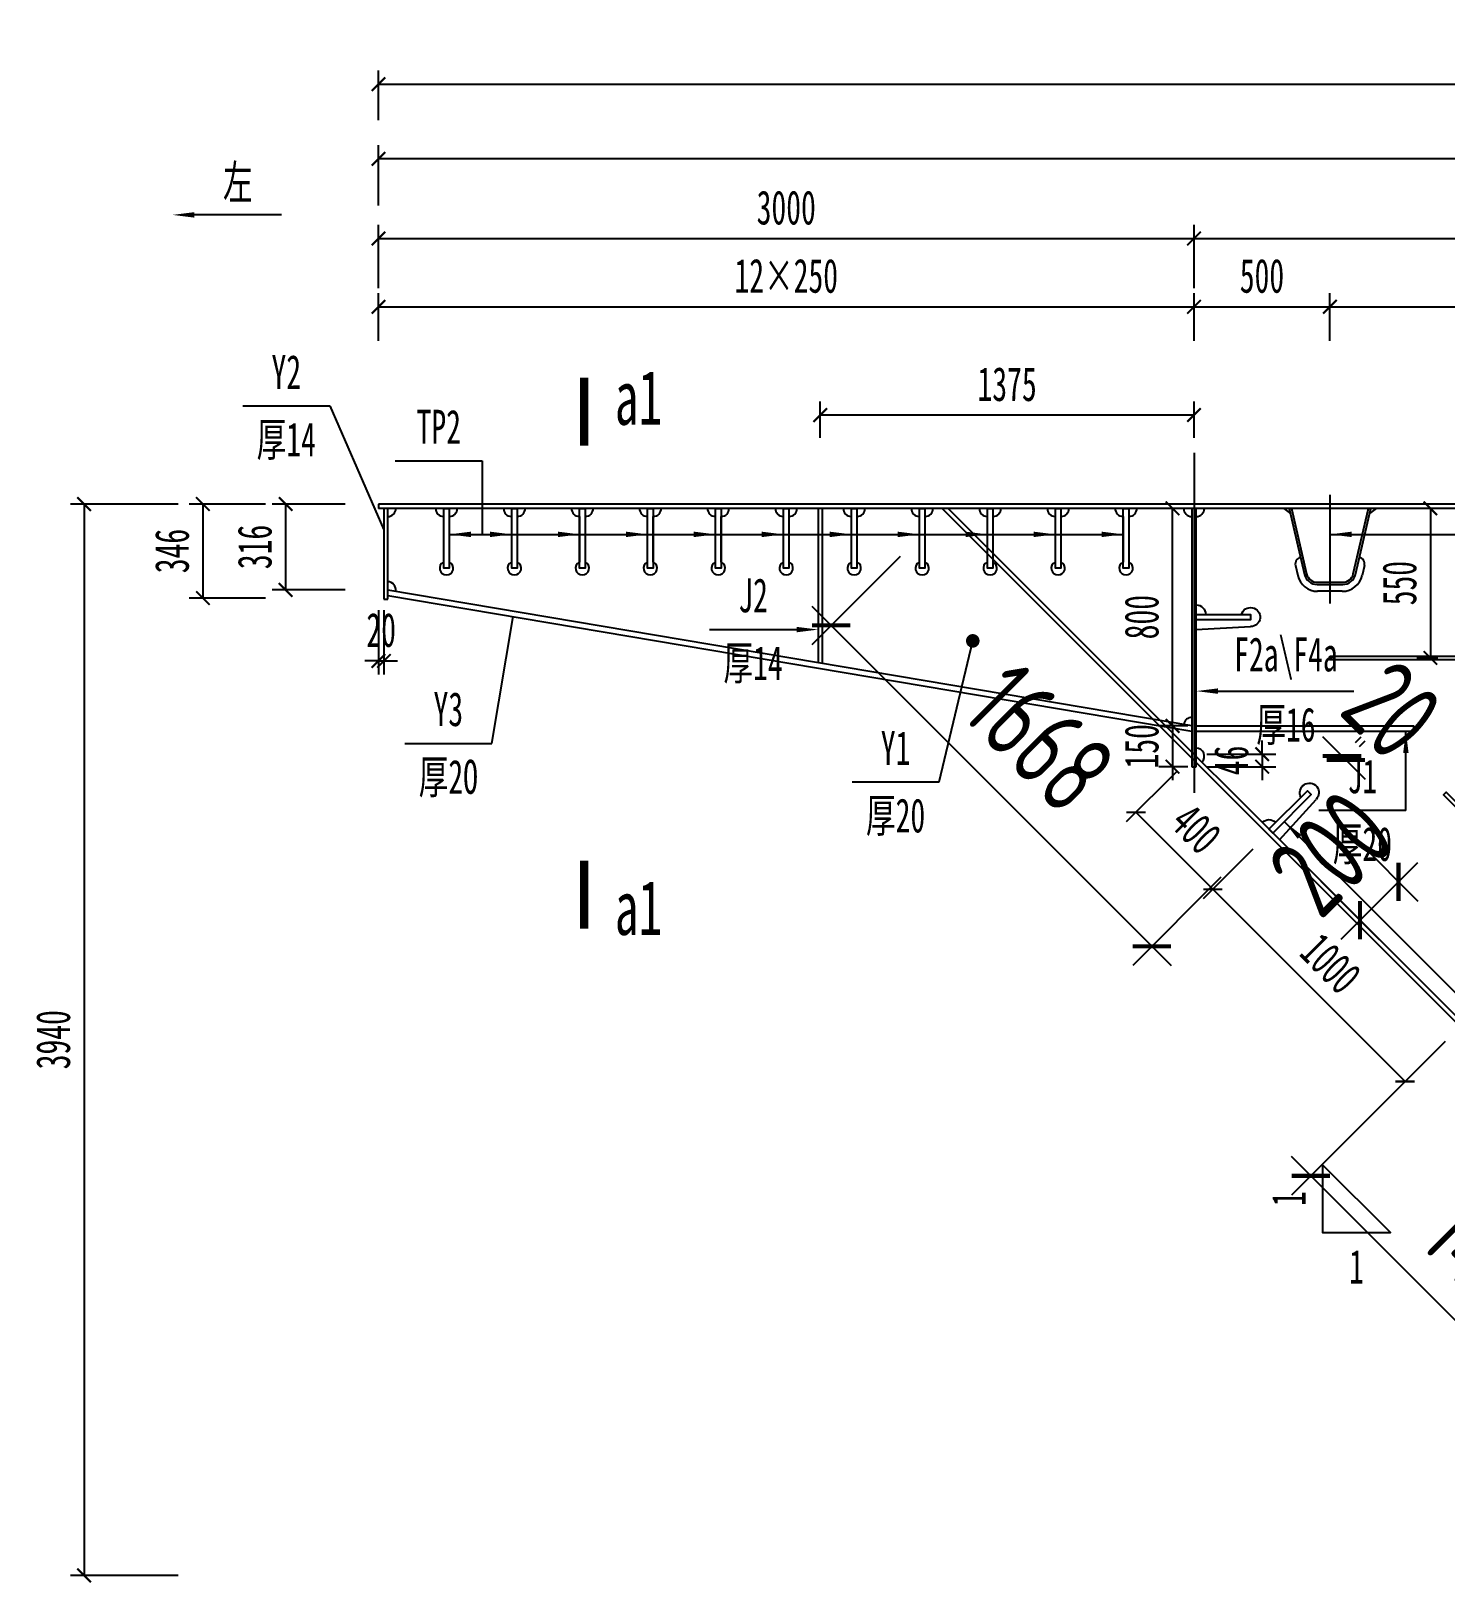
# Model space of a CAD drawing. Extents: x -149716 to 104715, y -26828 to 33500.
# Drawn here: x -141705 to -136500, y 2944 to 8651 of the extents above; entities that cross this region are included whole.
import ezdxf
from ezdxf.enums import TextEntityAlignment as Align

# ---------------------------------------------------------------- set-up
doc = ezdxf.new("R2010")
doc.units = 0
doc.header["$LTSCALE"] = 1000
doc.linetypes.add('CENTER', pattern=[50.8, 31.75, -6.35, 6.35, -6.35])
doc.layers.get('0').update_dxf_attribs({"linetype": 'CONTINUOUS'})
doc.layers.get('Defpoints').update_dxf_attribs({"color": 250, "linetype": 'CONTINUOUS'})
doc.layers.add('01', color=1, linetype='CONTINUOUS', lineweight=25)
doc.layers.add('DIM', color=3, linetype='CONTINUOUS', lineweight=0)
for name, color, linetype in [('02', 2, 'CONTINUOUS'), ('04', 4, 'CONTINUOUS'), ('06', 6, 'CENTER'), ('07', 7, 'CONTINUOUS')]:
    doc.layers.add(name, color=color, linetype=linetype)
doc.styles.add('TSSD_Dimension', font='tssdeng.shx', dxfattribs={"width": 0.7, "bigfont": 'hztxt.shx'})
doc.styles.add('仿宋', font='simfang.ttf', dxfattribs={"width": 0.64})
doc.dimstyles.new('1：50', dxfattribs={"dimscale": 50, "dimtxt": 2.5, "dimasz": 1, "dimexe": 1, "dimexo": 0, "dimgap": 1, "dimtad": 1, "dimdec": 1, "dimdsep": 46, "dimtxsty": '仿宋', "dimblk": 'ARCHTICK', "dimcen": 0, "dimclrd": 256, "dimclre": 256, "dimclrt": 256, "dimazin": 2, "dimtfac": 1, "dimtdec": 1, "dimtix": 1, "dimtmove": 2, "dimatfit": 3, "dimfxl": 1, "dimtvp": 0.8, "dimtolj": 1, "dimtzin": 0, "dimlwd": -1, "dimlwe": -1, "dimarcsym": 0})
doc.dimstyles.new('TSSD_100_100', dxfattribs={"dimtxt": 300, "dimasz": 100, "dimexe": 100, "dimexo": 250, "dimgap": 100, "dimtad": 1, "dimdec": 0, "dimzin": 0, "dimdsep": 46, "dimtxsty": 'TSSD_Dimension', "dimblk": 'ARCHTICK', "dimblk1": 'ARCHTICK', "dimblk2": 'ARCHTICK', "dimcen": 0, "dimdle": 100, "dimclrt": 7, "dimadec": 0, "dimazin": 0, "dimtfac": 1, "dimtdec": 0, "dimtix": 1, "dimtmove": 2, "dimatfit": 3, "dimfxl": 1, "dimtolj": 1, "dimtzin": 0, "dimarcsym": 0})

# ---------------------------------------------------------------- blocks, each defined once
blk = doc.blocks.new('_ArchTick')
at = {"color": 0, "linetype": 'ByBlock', "const_width": 0.15}
blk.add_lwpolyline([(-0.5, -0.5), (0.5, 0.5)], dxfattribs=at)
blk = doc.blocks.new('*D497')
at = {"layer": '04', "transparency": 16777216}
for p, q in [((-141163.5, 6912), (-141559.5, 6912)), ((-141509.5, 6912), (-141509.5, 2972)), ((-141163.5, 2972), (-141559.5, 2972))]:
    blk.add_line(p, q, dxfattribs=at)
at = {"layer": 'Defpoints', "color": 0, "transparency": 16777216}
for p in [(-141163.5, 6912), (-141509.5, 2972), (-141163.5, 2972)]:
    blk.add_point(p, dxfattribs=at)
at = {"layer": '04', "transparency": 16777216, "xscale": 50, "yscale": 50, "zscale": 50}
for p, rotation in [((-141509.5, 6912), 90), ((-141509.5, 2972), 270)]:
    blk.add_blockref('_ArchTick', p, dxfattribs=dict(at, rotation=rotation))
at = {"layer": '04', "transparency": 16777216, "insert": (-141622.7, 4942), "char_height": 125, "attachment_point": 5, "rotation": 90, "style": '仿宋'}
blk.add_mtext('\\A1;3940', dxfattribs=at)
blk = doc.blocks.new('*D498')
at = {"layer": '04', "transparency": 16777216}
for p, q in [((-140426.6, 7705.3), (-140426.6, 7938.2)), ((-137426.6, 7705.3), (-137426.6, 7938.2)), ((-140426.6, 7888.2), (-137426.6, 7888.2))]:
    blk.add_line(p, q, dxfattribs=at)
at = {"layer": 'Defpoints', "color": 0, "transparency": 16777216}
for p in [(-137426.6, 7888.2), (-140426.6, 7705.3), (-137426.6, 7705.3)]:
    blk.add_point(p, dxfattribs=at)
at = {"layer": '04', "transparency": 16777216, "xscale": 50, "yscale": 50, "zscale": 50, "rotation": 180}
blk.add_blockref('_ArchTick', (-140426.6, 7888.2), dxfattribs=at)
at = {"layer": '04', "transparency": 16777216, "xscale": 50, "yscale": 50, "zscale": 50}
blk.add_blockref('_ArchTick', (-137426.6, 7888.2), dxfattribs=at)
at = {"layer": '04', "transparency": 16777216, "insert": (-138926.6, 8001.4), "char_height": 125, "attachment_point": 5, "style": '仿宋'}
blk.add_mtext('\\A1;3000', dxfattribs=at)
blk = doc.blocks.new('*D499')
at = {"layer": '04', "transparency": 16777216}
for p, q in [((-140842.6, 6912), (-141122.5, 6912)), ((-141072.5, 6912), (-141072.5, 6566)), ((-140842.6, 6566), (-141122.5, 6566))]:
    blk.add_line(p, q, dxfattribs=at)
at = {"layer": 'Defpoints', "color": 0, "transparency": 16777216}
for p in [(-140842.6, 6912), (-141072.5, 6566), (-140842.6, 6566)]:
    blk.add_point(p, dxfattribs=at)
at = {"layer": '04', "transparency": 16777216, "xscale": 50, "yscale": 50, "zscale": 50}
for p, rotation in [((-141072.5, 6912), 90), ((-141072.5, 6566), 270)]:
    blk.add_blockref('_ArchTick', p, dxfattribs=dict(at, rotation=rotation))
at = {"layer": '04', "transparency": 16777216, "insert": (-141185.7, 6739), "char_height": 125, "attachment_point": 5, "rotation": 90, "style": '仿宋'}
blk.add_mtext('\\A1;346', dxfattribs=at)
blk = doc.blocks.new('*D500')
at = {"layer": '04', "transparency": 16777216}
for p, q in [((-140549.6, 6912), (-140818.1, 6912)), ((-140768.1, 6912), (-140768.1, 6596)), ((-140549.6, 6596), (-140818.1, 6596))]:
    blk.add_line(p, q, dxfattribs=at)
at = {"layer": 'Defpoints', "color": 0, "transparency": 16777216}
for p in [(-140549.6, 6912), (-140768.1, 6596), (-140549.6, 6596)]:
    blk.add_point(p, dxfattribs=at)
at = {"layer": '04', "transparency": 16777216, "xscale": 50, "yscale": 50, "zscale": 50}
for p, rotation in [((-140768.1, 6912), 90), ((-140768.1, 6596), 270)]:
    blk.add_blockref('_ArchTick', p, dxfattribs=dict(at, rotation=rotation))
at = {"layer": '04', "transparency": 16777216, "insert": (-140881.4, 6754), "char_height": 125, "attachment_point": 5, "rotation": 90, "style": '仿宋'}
blk.add_mtext('\\A1;316', dxfattribs=at)
blk = doc.blocks.new('*D501')
at = {"layer": '04', "transparency": 16777216}
for p, q in [((-137426.6, 7705.3), (-137426.6, 7938.2)), ((-134026.6, 7705.3), (-134026.6, 7938.2)), ((-137426.6, 7888.2), (-134026.6, 7888.2))]:
    blk.add_line(p, q, dxfattribs=at)
at = {"layer": 'Defpoints', "color": 0, "transparency": 16777216}
for p in [(-134026.6, 7888.2), (-137426.6, 7705.3), (-134026.6, 7705.3)]:
    blk.add_point(p, dxfattribs=at)
at = {"layer": '04', "transparency": 16777216, "xscale": 50, "yscale": 50, "zscale": 50, "rotation": 180}
blk.add_blockref('_ArchTick', (-137426.6, 7888.2), dxfattribs=at)
at = {"layer": '04', "transparency": 16777216, "xscale": 50, "yscale": 50, "zscale": 50}
blk.add_blockref('_ArchTick', (-134026.6, 7888.2), dxfattribs=at)
at = {"layer": '04', "transparency": 16777216, "insert": (-135726.6, 8001.4), "char_height": 125, "attachment_point": 5, "style": '仿宋'}
blk.add_mtext('\\A1;3400', dxfattribs=at)
blk = doc.blocks.new('*D502')
at = {"layer": '04', "transparency": 16777216}
for p, q in [((-137426.6, 7512.3), (-137426.6, 7687.2)), ((-136926.6, 7512.3), (-136926.6, 7687.2)), ((-137426.6, 7637.2), (-136926.6, 7637.2))]:
    blk.add_line(p, q, dxfattribs=at)
at = {"layer": 'Defpoints', "color": 0, "transparency": 16777216}
for p in [(-136926.6, 7637.2), (-137426.6, 7512.3), (-136926.6, 7512.3)]:
    blk.add_point(p, dxfattribs=at)
at = {"layer": '04', "transparency": 16777216, "xscale": 50, "yscale": 50, "zscale": 50, "rotation": 180}
blk.add_blockref('_ArchTick', (-137426.6, 7637.2), dxfattribs=at)
at = {"layer": '04', "transparency": 16777216, "xscale": 50, "yscale": 50, "zscale": 50}
blk.add_blockref('_ArchTick', (-136926.6, 7637.2), dxfattribs=at)
at = {"layer": '04', "transparency": 16777216, "insert": (-137176.6, 7750.4), "char_height": 125, "attachment_point": 5, "style": '仿宋'}
blk.add_mtext('\\A1;500', dxfattribs=at)
blk = doc.blocks.new('*D503')
at = {"layer": '04', "transparency": 16777216}
for p, q in [((-136926.6, 7512.3), (-136926.6, 7687.2)), ((-134526.6, 7512.3), (-134526.6, 7687.2)), ((-136926.6, 7637.2), (-134526.6, 7637.2))]:
    blk.add_line(p, q, dxfattribs=at)
at = {"layer": 'Defpoints', "color": 0, "transparency": 16777216}
for p in [(-134526.6, 7637.2), (-136926.6, 7512.3), (-134526.6, 7512.3)]:
    blk.add_point(p, dxfattribs=at)
at = {"layer": '04', "transparency": 16777216, "xscale": 50, "yscale": 50, "zscale": 50, "rotation": 180}
blk.add_blockref('_ArchTick', (-136926.6, 7637.2), dxfattribs=at)
at = {"layer": '04', "transparency": 16777216, "xscale": 50, "yscale": 50, "zscale": 50}
blk.add_blockref('_ArchTick', (-134526.6, 7637.2), dxfattribs=at)
at = {"layer": '04', "transparency": 16777216, "insert": (-135726.6, 7750.4), "char_height": 125, "attachment_point": 5, "style": '仿宋'}
blk.add_mtext('\\A1;4×600', dxfattribs=at)
blk = doc.blocks.new('*D517')
at = {"layer": '04', "transparency": 16777216}
for p, q in [((-137448.7, 6896), (-137555.5, 6896)), ((-137505.5, 6096), (-137505.5, 6896)), ((-137448.7, 6096), (-137555.5, 6096))]:
    blk.add_line(p, q, dxfattribs=at)
at = {"layer": 'Defpoints', "color": 0, "transparency": 16777216}
for p in [(-137505.5, 6896), (-137448.7, 6896), (-137448.7, 6096)]:
    blk.add_point(p, dxfattribs=at)
at = {"layer": '04', "transparency": 16777216, "xscale": 50, "yscale": 50, "zscale": 50}
for p, rotation in [((-137505.5, 6896), 90), ((-137505.5, 6096), 270)]:
    blk.add_blockref('_ArchTick', p, dxfattribs=dict(at, rotation=rotation))
at = {"layer": '04', "transparency": 16777216, "insert": (-137618.7, 6496), "char_height": 125, "attachment_point": 5, "rotation": 90, "style": '仿宋'}
blk.add_mtext('\\A1;800', dxfattribs=at)
blk = doc.blocks.new('*D526')
at = {"layer": '04', "transparency": 16777216}
for p, q in [((-140426.6, 8323.1), (-140426.6, 8506)), ((-114626.6, 8323.1), (-114626.6, 8506)), ((-140426.6, 8456), (-114626.6, 8456))]:
    blk.add_line(p, q, dxfattribs=at)
at = {"layer": 'Defpoints', "color": 0, "transparency": 16777216}
for p in [(-114626.6, 8456), (-140426.6, 8323.1), (-114626.6, 8323.1)]:
    blk.add_point(p, dxfattribs=at)
at = {"layer": '04', "transparency": 16777216, "xscale": 50, "yscale": 50, "zscale": 50, "rotation": 180}
blk.add_blockref('_ArchTick', (-140426.6, 8456), dxfattribs=at)
at = {"layer": '04', "transparency": 16777216, "xscale": 50, "yscale": 50, "zscale": 50}
blk.add_blockref('_ArchTick', (-114626.6, 8456), dxfattribs=at)
at = {"layer": '04', "transparency": 16777216, "insert": (-127526.6, 8569.2), "char_height": 125, "attachment_point": 5, "style": '仿宋'}
blk.add_mtext('\\A1;25800', dxfattribs=at)
blk = doc.blocks.new('*D528')
at = {"layer": '04', "transparency": 16777216}
for p, q in [((-140426.6, 8009.8), (-140426.6, 8231.5)), ((-127526.6, 8009.8), (-127526.6, 8231.5)), ((-127526.6, 8181.5), (-140426.6, 8181.5))]:
    blk.add_line(p, q, dxfattribs=at)
at = {"layer": 'Defpoints', "color": 0, "transparency": 16777216}
for p in [(-140426.6, 8181.5), (-140426.6, 8009.8), (-127526.6, 8009.8)]:
    blk.add_point(p, dxfattribs=at)
at = {"layer": '04', "transparency": 16777216, "xscale": 50, "yscale": 50, "zscale": 50, "rotation": 180}
blk.add_blockref('_ArchTick', (-140426.6, 8181.5), dxfattribs=at)
at = {"layer": '04', "transparency": 16777216, "xscale": 50, "yscale": 50, "zscale": 50}
blk.add_blockref('_ArchTick', (-127526.6, 8181.5), dxfattribs=at)
at = {"layer": '04', "transparency": 16777216, "insert": (-133976.6, 8294.8), "char_height": 125, "attachment_point": 5, "style": '仿宋'}
blk.add_mtext('\\A1;12900', dxfattribs=at)
blk = doc.blocks.new('*D532')
at = {"layer": '04', "transparency": 16777216}
for p, q in [((-136529.6, 6896), (-136607.1, 6896)), ((-136557.1, 6896), (-136557.1, 6346)), ((-136529.6, 6346), (-136607.1, 6346))]:
    blk.add_line(p, q, dxfattribs=at)
at = {"layer": 'Defpoints', "color": 0, "transparency": 16777216}
for p in [(-136529.6, 6896), (-136557.1, 6346), (-136529.6, 6346)]:
    blk.add_point(p, dxfattribs=at)
at = {"layer": '04', "transparency": 16777216, "xscale": 50, "yscale": 50, "zscale": 50}
for p, rotation in [((-136557.1, 6896), 90), ((-136557.1, 6346), 270)]:
    blk.add_blockref('_ArchTick', p, dxfattribs=dict(at, rotation=rotation))
at = {"layer": '04', "transparency": 16777216, "insert": (-136670.3, 6621), "char_height": 125, "attachment_point": 5, "rotation": 90, "style": '仿宋'}
blk.add_mtext('\\A1;550', dxfattribs=at)
blk = doc.blocks.new('U2加劲肋带过焊孔')
at = {"layer": '01'}
for p, q in [((48376, 137282.9), (48036, 137282.9)), ((48036, 137282.9), (48060.5, 137263.4)), ((48376, 137282.9), (48351.4, 137263.4)), ((48079.1, 137072.9), (48087.6, 137035.9)), ((48332.9, 137072.9), (48324.3, 137035.9)), ((48251.2, 136977.9), (48160.7, 136977.9))]:
    blk.add_line(p, q, dxfattribs=at)
for centre, radius, start, end in [((48103.4, 137078.6), 25, 103.0693, 193.0693), ((48308.5, 137078.6), 25, 346.9307, 76.9307), ((48160.7, 137052.9), 75, 193.0693, 270), ((48251.2, 137052.9), 75, 270, 346.9307)]:
    blk.add_arc(centre, radius, start, end, dxfattribs=at)
at = {"layer": '02'}
for points in [[(48056, 137282.9), (48112.3, 137040.1, 0.348876), (48159.1, 137002.9), (48252.8, 137002.9, 0.348876), (48299.6, 137040.1), (48356, 137282.9)], [(48064.2, 137282.9), (48120.1, 137041.9, 0.348876), (48159.1, 137010.9), (48252.8, 137010.9, 0.348876), (48291.8, 137041.9), (48347.8, 137282.9)]]:
    blk.add_lwpolyline(points, format="xyb", dxfattribs=at)
at = {"layer": '06', "ltscale": 0.1}
blk.add_line((48206, 137332.9), (48206, 136932.9), dxfattribs=at)
blk = doc.blocks.new('*D560')
at = {"layer": '04', "transparency": 16777216}
for p, q in [((-140426.6, 7512.3), (-140426.6, 7687.2)), ((-137426.6, 7512.3), (-137426.6, 7687.2)), ((-140426.6, 7637.2), (-137426.6, 7637.2))]:
    blk.add_line(p, q, dxfattribs=at)
at = {"layer": 'Defpoints', "color": 0, "transparency": 16777216}
for p in [(-137426.6, 7637.2), (-140426.6, 7512.3), (-137426.6, 7512.3)]:
    blk.add_point(p, dxfattribs=at)
at = {"layer": '04', "transparency": 16777216, "xscale": 50, "yscale": 50, "zscale": 50, "rotation": 180}
blk.add_blockref('_ArchTick', (-140426.6, 7637.2), dxfattribs=at)
at = {"layer": '04', "transparency": 16777216, "xscale": 50, "yscale": 50, "zscale": 50}
blk.add_blockref('_ArchTick', (-137426.6, 7637.2), dxfattribs=at)
at = {"layer": '04', "transparency": 16777216, "insert": (-138926.6, 7750.4), "char_height": 125, "attachment_point": 5, "style": '仿宋'}
blk.add_mtext('\\A1;12×250', dxfattribs=at)
blk = doc.blocks.new('顶底板板肋带过焊孔')
at = {"layer": '01'}
blk.add_lwpolyline([(50530.3, 112160.4, 0.404482), (50559.3, 112130.4), (50559.3, 111962.8, 4.313631), (50581.3, 111962.8), (50581.3, 112130.4, 0.404482), (50610.3, 112160.4)], format="xyb", dxfattribs=at)
at = {"layer": '02'}
blk.add_lwpolyline([(50560.3, 112160.4), (50580.3, 112160.4), (50580.3, 111940.4), (50560.3, 111940.4)], close=True, dxfattribs=at)
blk = doc.blocks.new('*D574')
at = {"layer": '04', "transparency": 16777216}
for p, q in [((-140426.6, 6521.9), (-140426.6, 6284.9)), ((-140406.6, 6521.9), (-140406.6, 6284.9)), ((-140426.6, 6334.9), (-140476.6, 6334.9)), ((-140426.6, 6334.9), (-140406.6, 6334.9)), ((-140406.6, 6334.9), (-140356.6, 6334.9))]:
    blk.add_line(p, q, dxfattribs=at)
at = {"layer": 'Defpoints', "color": 0, "transparency": 16777216}
for p in [(-140426.6, 6521.9), (-140406.6, 6521.9), (-140406.6, 6334.9)]:
    blk.add_point(p, dxfattribs=at)
at = {"layer": '04', "transparency": 16777216, "xscale": 50, "yscale": 50, "zscale": 50}
blk.add_blockref('_ArchTick', (-140426.6, 6334.9), dxfattribs=at)
at = {"layer": '04', "transparency": 16777216, "xscale": 50, "yscale": 50, "zscale": 50, "rotation": 180}
blk.add_blockref('_ArchTick', (-140406.6, 6334.9), dxfattribs=at)
at = {"layer": '04', "transparency": 16777216, "insert": (-140416.6, 6448.1), "char_height": 125, "attachment_point": 5, "style": '仿宋'}
blk.add_mtext('\\A1;20', dxfattribs=at)
blk = doc.blocks.new('*D575')
at = {"layer": '04', "transparency": 16777216}
for p, q in [((-137505.5, 6096), (-137505.5, 6146)), ((-137448.7, 6096), (-137555.5, 6096)), ((-137505.5, 6096), (-137505.5, 5946)), ((-137448.7, 5946), (-137555.5, 5946)), ((-137505.5, 5946), (-137505.5, 5896))]:
    blk.add_line(p, q, dxfattribs=at)
at = {"layer": 'Defpoints', "color": 0, "transparency": 16777216}
for p in [(-137448.7, 6096), (-137505.5, 5946), (-137448.7, 5946)]:
    blk.add_point(p, dxfattribs=at)
at = {"layer": '04', "transparency": 16777216, "xscale": 50, "yscale": 50, "zscale": 50}
for p, rotation in [((-137505.5, 6096), 270), ((-137505.5, 5946), 90)]:
    blk.add_blockref('_ArchTick', p, dxfattribs=dict(at, rotation=rotation))
at = {"layer": '04', "transparency": 16777216, "insert": (-137618.7, 6021), "char_height": 125, "attachment_point": 5, "rotation": 90, "style": '仿宋'}
blk.add_mtext('\\A1;150', dxfattribs=at)
blk = doc.blocks.new('板肋带过焊孔')
at = {"layer": '01'}
blk.add_line((50817.6, 161172.4), (50617.6, 161182.4), dxfattribs=at)
for centre, start, end in [((50617.6, 161217.4), 16.6015, 270), ((50817.6, 161227.4), 90, 180)]:
    blk.add_arc(centre, 35, start, end, dxfattribs=at)
at = {"layer": '02'}
blk.add_lwpolyline([(50817.6, 161227.4), (50617.6, 161227.4), (50617.6, 161207.4), (50817.6, 161207.4)], close=True, dxfattribs=at)
blk = doc.blocks.new('*D587')
at = {"layer": '04', "transparency": 16777216}
for p, q in [((-138801.6, 7154.9), (-138801.6, 7289.1)), ((-137426.6, 7154.9), (-137426.6, 7289.1)), ((-137426.6, 7239.1), (-138801.6, 7239.1))]:
    blk.add_line(p, q, dxfattribs=at)
at = {"layer": 'Defpoints', "color": 0, "transparency": 16777216}
for p in [(-138801.6, 7239.1), (-138801.6, 7154.9), (-137426.6, 7154.9)]:
    blk.add_point(p, dxfattribs=at)
at = {"layer": '04', "transparency": 16777216, "xscale": 50, "yscale": 50, "zscale": 50, "rotation": 180}
blk.add_blockref('_ArchTick', (-138801.6, 7239.1), dxfattribs=at)
at = {"layer": '04', "transparency": 16777216, "xscale": 50, "yscale": 50, "zscale": 50}
blk.add_blockref('_ArchTick', (-137426.6, 7239.1), dxfattribs=at)
at = {"layer": '04', "transparency": 16777216, "insert": (-138114.1, 7352.3), "char_height": 125, "attachment_point": 5, "style": '仿宋'}
blk.add_mtext('\\A1;1375', dxfattribs=at)
blk = doc.blocks.new('*D598')
at = {"layer": '04', "transparency": 16777216}
for p, q in [((-137175.8, 5992), (-137175.8, 6042)), ((-137379.8, 5992), (-137125.8, 5992)), ((-137379.8, 5946), (-137125.8, 5946)), ((-137175.8, 5992), (-137175.8, 5946)), ((-137175.8, 5946), (-137175.8, 5896))]:
    blk.add_line(p, q, dxfattribs=at)
at = {"layer": 'Defpoints', "color": 0, "transparency": 16777216}
for p in [(-137379.8, 5992), (-137379.8, 5946), (-137175.8, 5946)]:
    blk.add_point(p, dxfattribs=at)
at = {"layer": '04', "transparency": 16777216, "xscale": 50, "yscale": 50, "zscale": 50}
for p, rotation in [((-137175.8, 5992), 270), ((-137175.8, 5946), 90)]:
    blk.add_blockref('_ArchTick', p, dxfattribs=dict(at, rotation=rotation))
at = {"layer": '04', "transparency": 16777216, "insert": (-137289, 5969), "char_height": 125, "attachment_point": 5, "rotation": 90, "style": '仿宋'}
blk.add_mtext('\\A1;46', dxfattribs=at)
blk = doc.blocks.new('*D599')
at = {"layer": '04', "transparency": 16777216}
for p, q in [((-137492.8, 5925.8), (-137675.6, 5743)), ((-137640.2, 5778.3), (-137357.4, 5495.5)), ((-137210, 5642.9), (-137392.7, 5460.1))]:
    blk.add_line(p, q, dxfattribs=at)
at = {"layer": 'Defpoints', "color": 0, "transparency": 16777216}
for p in [(-137492.8, 5925.8), (-137210, 5642.9), (-137357.4, 5495.5)]:
    blk.add_point(p, dxfattribs=at)
at = {"layer": '04', "transparency": 16777216, "xscale": 50, "yscale": 50, "zscale": 50}
for p, rotation in [((-137640.2, 5778.3), 135.000000000028), ((-137357.4, 5495.5), 315.000000000028)]:
    blk.add_blockref('_ArchTick', p, dxfattribs=dict(at, rotation=rotation))
at = {"layer": '04', "transparency": 16777216, "insert": (-137418.8, 5717), "char_height": 125, "attachment_point": 5, "rotation": 315, "style": '仿宋'}
blk.add_mtext('\\A1;400', dxfattribs=at)
blk = doc.blocks.new('*D600')
at = {"layer": '04', "transparency": 16777216}
for p, q in [((-137210, 5642.9), (-137392.7, 5460.1)), ((-137357.4, 5495.5), (-136650.3, 4788.4)), ((-136502.9, 4935.8), (-136685.6, 4753))]:
    blk.add_line(p, q, dxfattribs=at)
at = {"layer": 'Defpoints', "color": 0, "transparency": 16777216}
for p in [(-137210, 5642.9), (-136502.9, 4935.8), (-136650.3, 4788.4)]:
    blk.add_point(p, dxfattribs=at)
at = {"layer": '04', "transparency": 16777216, "xscale": 50, "yscale": 50, "zscale": 50}
for p, rotation in [((-137357.4, 5495.5), 134.9999999999776), ((-136650.3, 4788.4), 314.9999999999776)]:
    blk.add_blockref('_ArchTick', p, dxfattribs=dict(at, rotation=rotation))
at = {"layer": '04', "transparency": 16777216, "insert": (-136923.8, 5222), "char_height": 125, "attachment_point": 5, "rotation": 315, "style": '仿宋'}
blk.add_mtext('\\A1;1000', dxfattribs=at)
blk = doc.blocks.new('*D604')
at = {"layer": 'Defpoints', "color": 0, "transparency": 16777216}
for p in [(-136995.2, 5843.5), (-137136.6, 5702.1), (-136674.4, 5522.7)]:
    blk.add_point(p, dxfattribs=at)
at = {"layer": 'DIM', "color": 0, "lineweight": -2, "transparency": 16777216}
for p, q in [((-136818.4, 5666.7), (-136603.7, 5452)), ((-136674.4, 5522.7), (-136603.7, 5593.4)), ((-136959.9, 5525.3), (-136745.1, 5310.6)), ((-136815.8, 5381.3), (-136674.4, 5522.7)), ((-136815.8, 5381.3), (-136886.5, 5310.6))]:
    blk.add_line(p, q, dxfattribs=at)
at = {"layer": 'DIM', "color": 0, "lineweight": -2, "transparency": 16777216, "xscale": 100, "yscale": 100, "zscale": 100}
for p, rotation in [((-136674.4, 5522.7), 224.9999999999974), ((-136815.8, 5381.3), 44.99999999999744)]:
    blk.add_blockref('_ArchTick', p, dxfattribs=dict(at, rotation=rotation))
at = {"layer": 'DIM', "color": 7, "transparency": 16777216, "insert": (-136921.9, 5628.8), "char_height": 300, "attachment_point": 5, "rotation": 45, "style": 'TSSD_Dimension'}
blk.add_mtext('\\A1;200', dxfattribs=at)
blk = doc.blocks.new('*D605')
at = {"layer": 'Defpoints', "color": 0, "transparency": 16777216}
for p in [(-136867.9, 5970.8), (-137009.4, 5857.6), (-136995.2, 5843.5)]:
    blk.add_point(p, dxfattribs=at)
at = {"layer": 'DIM', "color": 0, "lineweight": -2, "transparency": 16777216}
for p, q in [((-136882.1, 5984.9), (-136952.8, 6055.6)), ((-136832.6, 6034.4), (-136811.4, 6055.6)), ((-136818.4, 6020.3), (-136797.2, 6041.5)), ((-136882.1, 5984.9), (-136867.9, 5970.8)), ((-136867.9, 5970.8), (-136797.2, 5900.1))]:
    blk.add_line(p, q, dxfattribs=at)
at = {"layer": 'DIM', "color": 0, "lineweight": -2, "transparency": 16777216, "xscale": 100, "yscale": 100, "zscale": 100}
for p, rotation in [((-136882.1, 5984.9), 315), ((-136867.9, 5970.8), 135)]:
    blk.add_blockref('_ArchTick', p, dxfattribs=dict(at, rotation=rotation))
at = {"layer": 'DIM', "color": 7, "transparency": 16777216, "insert": (-136698.2, 6154.6), "char_height": 300, "attachment_point": 5, "rotation": 315, "style": 'TSSD_Dimension'}
blk.add_mtext('\\A1;20', dxfattribs=at)
blk = doc.blocks.new('*D608')
at = {"layer": 'Defpoints', "color": 0, "transparency": 16777216}
for p in [(-138330.6, 6896), (-137150.8, 5716.2), (-137581.4, 5285.6)]:
    blk.add_point(p, dxfattribs=at)
at = {"layer": 'DIM', "color": 0, "lineweight": -2, "transparency": 16777216}
for p, q in [((-138507.3, 6719.2), (-138831.9, 6394.7)), ((-138831.9, 6536.1), (-137510.7, 5214.9)), ((-137327.6, 5539.4), (-137652.1, 5214.9))]:
    blk.add_line(p, q, dxfattribs=at)
at = {"layer": 'DIM', "color": 0, "lineweight": -2, "transparency": 16777216, "xscale": 100, "yscale": 100, "zscale": 100}
for p, rotation in [((-138761.2, 6465.4), 134.9999999999989), ((-137581.4, 5285.6), 314.9999999999989)]:
    blk.add_blockref('_ArchTick', p, dxfattribs=dict(at, rotation=rotation))
at = {"layer": 'DIM', "color": 7, "transparency": 16777216, "insert": (-137994.5, 6052.3), "char_height": 300, "attachment_point": 5, "rotation": 315, "style": 'TSSD_Dimension'}
blk.add_mtext('\\A1;1668', dxfattribs=at)
blk = doc.blocks.new('*D609')
at = {"layer": 'Defpoints', "color": 0, "transparency": 16777216}
for p in [(-136502.9, 4935.8), (-136997, 4441.6), (-135482.8, 3915.7)]:
    blk.add_point(p, dxfattribs=at)
at = {"layer": 'DIM', "color": 0, "lineweight": -2, "transparency": 16777216}
for p, q in [((-136679.6, 4759), (-137067.7, 4370.9)), ((-135906.2, 3350.8), (-137067.7, 4512.3)), ((-135659.5, 3738.9), (-136047.6, 3350.8))]:
    blk.add_line(p, q, dxfattribs=at)
at = {"layer": 'DIM', "color": 0, "lineweight": -2, "transparency": 16777216, "xscale": 100, "yscale": 100, "zscale": 100}
for p, rotation in [((-136997, 4441.6), 134.9999999999967), ((-135976.9, 3421.5), 314.9999999999968)]:
    blk.add_blockref('_ArchTick', p, dxfattribs=dict(at, rotation=rotation))
at = {"layer": 'DIM', "color": 7, "transparency": 16777216, "insert": (-136310.2, 4108.3), "char_height": 300, "attachment_point": 5, "rotation": 315, "style": 'TSSD_Dimension'}
blk.add_mtext('\\A1;1443', dxfattribs=at)

msp = doc.modelspace()

# ---------------------------------------------------------------- linework, layer by layer
at = {"layer": '02'}
for p, q in [((-127526.55833, 6911.99662), (-140426.55833, 6911.99662)), ((-140426.55833, 6911.99662), (-140426.55833, 6895.99662)), ((-127526.55833, 6895.99662), (-140426.55833, 6895.99662)), ((-140406.55833, 6895.99662), (-140406.55833, 6561.99662)), ((-140392.55833, 6561.99662), (-140392.55833, 6895.99662)), ((-138808.55833, 6895.99662), (-138808.55833, 6328.97033)), ((-138794.55833, 6895.99662), (-138794.55833, 6326.61025)), ((-138353.18575, 6895.99662), (-134449.18575, 2991.99662)), ((-138330.55833, 6895.99662), (-134426.55833, 2991.99662)), ((-137434.55833, 6895.99662), (-137434.55833, 5945.99662)), ((-137418.55833, 5945.99662), (-137418.55833, 6895.99662)), ((-140392.55833, 6595.99662), (-137434.55833, 6097.34524)), ((-140392.55833, 6575.71443), (-137434.55833, 6077.06305)), ((-140406.55833, 6561.99662), (-140392.55833, 6561.99662)), ((-137434.55833, 5945.99662), (-137418.55833, 5945.99662))]:
    msp.add_line(p, q, dxfattribs=at)
for points in [[(-136926.55833, 6352.99662), (-134526.55833, 6352.99662), (-134526.55833, 6338.99662), (-136926.55833, 6338.99662)], [(-137418.55833, 6095.99662), (-136618.55833, 6095.99662), (-136618.55833, 6075.99662), (-137418.55833, 6075.99662)], [(-135438.76587, 4791.92112), (-136499.42604, 5852.58129), (-136509.32554, 5842.6818), (-135448.66536, 4782.02162)]]:
    msp.add_lwpolyline(points, close=True, dxfattribs=at)
for centre, start, end in [((-140392.55833, 6895.99662), 270, 0), ((-137434.55833, 6895.99662), 180, 270), ((-137418.55833, 6895.99662), 270, 0), ((-140392.55833, 6595.99662), 350.43120347, 90), ((-137434.55833, 6097.34524), 90, 170.43120347), ((-137418.55833, 5983.99662), 315, 90)]:
    msp.add_arc(centre, 30, start, end, dxfattribs=at)
at = {"layer": '06', "ltscale": 0.1}
msp.add_line((-137426.55833, 7100.37585), (-137426.55833, 5850.37585), dxfattribs=at)
at = {"layer": '07'}
for p, q in [((-140783.94068, 7975.12036), (-141103.94068, 7975.12036)), ((-140925.74223, 7272.43408), (-140605.74223, 7272.43408)), ((-140605.74223, 7272.43408), (-140406.55833, 6817.22572)), ((-140364.79284, 7071.0374), (-140044.79284, 7071.0374)), ((-140044.79284, 7071.0374), (-140044.79284, 6800.30533)), ((-140166.55833, 6800.30533), (-137686.55833, 6800.30533)), ((-136926.55833, 6800.30533), (-127951.55833, 6800.30533)), ((-140009.6284, 6031.79721), (-139931.05157, 6497.91491)), ((-139208.55833, 6450.28421), (-138888.55833, 6450.28421)), ((-138364.38677, 5889.80691), (-138240.42864, 6408.67869)), ((-137338.55833, 6224.02553), (-136838.55833, 6224.02553)), ((-136647.16987, 5785.01268), (-136647.16987, 6075.99662)), ((-140329.6284, 6031.79721), (-140009.6284, 6031.79721)), ((-138684.38677, 5889.80691), (-138364.38677, 5889.80691)), ((-136647.16987, 5785.01268), (-136967.16987, 5785.01268)), ((-137094.50674, 5744.22065), (-134674.3343, 3324.04821))]:
    msp.add_line(p, q, dxfattribs=at)
for points in [[(-141183.94068, 7975.12036, 0, 20, 0), (-141103.94068, 7975.12036, 8, 8, 0)], [(-140166.55833, 6800.30533, 0, 20, 0), (-140086.55833, 6800.30533, 8, 8, 0)], [(-139936.55833, 6800.30533, 0, 20, 0), (-140016.55833, 6800.30533, 8, 8, 0)], [(-139686.55833, 6800.30533, 0, 20, 0), (-139766.55833, 6800.30533, 8, 8, 0)], [(-139436.55833, 6800.30533, 0, 20, 0), (-139516.55833, 6800.30533, 8, 8, 0)], [(-139186.55833, 6800.30533, 0, 20, 0), (-139266.55833, 6800.30533, 8, 8, 0)], [(-138936.55833, 6800.30533, 0, 20, 0), (-139016.55833, 6800.30533, 8, 8, 0)], [(-138686.55833, 6800.30533, 0, 20, 0), (-138766.55833, 6800.30533, 8, 8, 0)], [(-138436.55833, 6800.30533, 0, 20, 0), (-138516.55833, 6800.30533, 8, 8, 0)], [(-138186.55833, 6800.30533, 0, 20, 0), (-138266.55833, 6800.30533, 8, 8, 0)], [(-137936.55833, 6800.30533, 0, 20, 0), (-138016.55833, 6800.30533, 8, 8, 0)], [(-137686.55833, 6800.30533, 0, 20, 0), (-137766.55833, 6800.30533, 8, 8, 0)], [(-136926.55833, 6800.30533, 0, 20, 0), (-136846.55833, 6800.30533, 8, 8, 0)], [(-138808.55833, 6450.28421, 0, 20, 0), (-138888.55833, 6450.28421, 8, 8, 0)], [(-138227.92864, 6408.67869, 25, 25, -1), (-138252.92864, 6408.67869, 25, 25, -1), (-138227.92864, 6408.67869, 0, 0, 0)], [(-137418.55833, 6224.02553, 0, 20, 0), (-137338.55833, 6224.02553, 8, 8, 0)], [(-136647.16987, 6075.99662, 0, 20, 0), (-136647.16987, 5995.99662, 8, 8, 0)], [(-137094.50674, 5744.22065, 0, 20, 0), (-137037.9382, 5687.65211, 0, 0, 0)]]:
    msp.add_lwpolyline(points, format="xyseb", dxfattribs=at)
at = {"layer": '07', "const_width": 30}
for points in [[(-139670.1834, 7126.79352), (-139670.1834, 7376.79352)], [(-139670.1834, 5600.82257), (-139670.1834, 5350.82257)]]:
    msp.add_lwpolyline(points, dxfattribs=at)
at = {"layer": '07'}
msp.add_lwpolyline([(-136953.81364, 4482.50667), (-136953.81364, 4232.50667), (-136703.81364, 4232.50667), (-136953.81364, 4482.50667)], dxfattribs=at)

# ---------------------------------------------------------------- block references
at = {"layer": '02'}
for name, p in [('U2加劲肋带过焊孔', (-185132.5228, -130386.91111)), ('顶底板板肋带过焊孔', (-190746.88335, -105264.36607)), ('顶底板板肋带过焊孔', (-190496.88335, -105264.36607)), ('顶底板板肋带过焊孔', (-190246.88335, -105264.36607)), ('顶底板板肋带过焊孔', (-189996.88335, -105264.36607)), ('顶底板板肋带过焊孔', (-189746.88335, -105264.36607)), ('顶底板板肋带过焊孔', (-189496.88335, -105264.36607)), ('顶底板板肋带过焊孔', (-189246.88335, -105264.36607)), ('顶底板板肋带过焊孔', (-188996.88335, -105264.36607)), ('顶底板板肋带过焊孔', (-188746.88335, -105264.36607)), ('顶底板板肋带过焊孔', (-188496.88335, -105264.36607)), ('顶底板板肋带过焊孔', (-188246.88335, -105264.36607))]:
    msp.add_blockref(name, p, dxfattribs=at)
at = {"layer": '02', "xscale": -1}
msp.add_blockref('板肋带过焊孔', (-86600.9279, -154721.36803), dxfattribs=at)
at = {"layer": '02', "xscale": -1, "rotation": 45}
msp.add_blockref('板肋带过焊孔', (12787.66726, -72355.2468), dxfattribs=at)

# ---------------------------------------------------------------- texts
at = {"layer": '07', "style": '仿宋', "width": 0.64}
for s, height, p in [('左', 125, (-140943.94068, 8100.12036)), ('Y2', 125, (-140765.74223, 7397.43408)), ('a1', 200, (-139470.1834, 7301.79352)), ('TP2', 125, (-140204.79284, 7196.0374)), ('厚14', 125, (-140765.74223, 7147.43408)), ('J2', 125, (-139048.55833, 6575.28421)), ('厚14', 125, (-139048.55833, 6325.28421)), ('F2a\\F4a', 125, (-137088.55833, 6349.02553)), ('Y3', 125, (-140169.6284, 6156.79721)), ('厚16', 125, (-137088.55833, 6099.02553)), ('Y1', 125, (-138524.38677, 6014.80691)), ('厚2O', 125, (-140169.6284, 5906.79721)), ('J1', 125, (-136807.16987, 5910.01268)), ('厚20', 125, (-138524.38677, 5764.80691)), ('厚20', 125, (-136807.16987, 5660.01268)), ('a1', 200, (-139470.1834, 5425.82257))]:
    msp.add_text(s, height=height, dxfattribs=at).set_placement(p, align=Align.MIDDLE)
for rotation, p in [(90, (-137078.81364, 4357.50667)), (360, (-136828.81364, 4107.50667))]:
    msp.add_text('1', height=125, rotation=rotation, dxfattribs=at).set_placement(p, align=Align.MIDDLE)

# ---------------------------------------------------------------- dimensions: what is measured, and where the dimension line sits
at = {"layer": '04'}
for p1, p2, distance, picture, middle in [((-140426.55833, 8323.06696), (-114626.55833, 8323.06696), 132.9445, '*D526', (-127526.55833, 8569.22575)), ((-127526.55833, 8009.84885), (-140426.55833, 8009.84885), -171.69267, '*D528', (-133976.55833, 8294.7558)), ((-140426.55833, 7705.27045), (-137426.55833, 7705.27045), 182.89745, '*D498', (-138926.55833, 8001.38218)), ((-137426.55833, 7705.27045), (-134026.55833, 7705.27045), 182.89745, '*D501', (-135726.55833, 8001.38218)), ((-137426.55833, 7512.30543), (-136926.55833, 7512.30543), 124.84711, '*D502', (-137176.55833, 7750.36682)), ((-137426.55833, 7154.93551), (-138801.55833, 7154.93551), -84.14255, '*D587', (-138114.05833, 7352.29235)), ((-141163.54078, 6911.99662), (-141163.54078, 2971.99662), -345.94076, '*D497', (-141622.69583, 4941.99662)), ((-140842.6114, 6911.99662), (-140842.6114, 6565.99662), -229.89498, '*D499', (-141185.72067, 6738.99662)), ((-140549.63306, 6911.99662), (-140549.63306, 6595.99662), -218.50366, '*D500', (-140881.35101, 6753.99662)), ((-137448.74218, 6095.99662), (-137448.74218, 6895.99662), 56.73167, '*D517', (-137618.68814, 6495.99662)), ((-136529.55374, 6895.99662), (-136529.55374, 6345.99662), -27.52558, '*D532', (-136670.2936, 6620.99662)), ((-140426.55833, 6521.92273), (-140406.55833, 6521.92273), -186.99711, '*D574', (-140416.55833, 6448.13991)), ((-137448.74218, 6095.99662), (-137448.74218, 5945.99662), -56.73167, '*D575', (-137618.68814, 6020.99662)), ((-137379.80692, 5991.99662), (-137379.80692, 5945.99662), 203.98275, '*D598', (-137289.03845, 5968.99662)), ((-137492.8022, 5925.75275), (-137209.95949, 5642.91004), -208.49434, '*D599', (-137418.75402, 5716.95822)), ((-137209.95949, 5642.91004), (-136502.85271, 4935.80326), -208.49434, '*D600', (-136923.77927, 5221.98348))]:
    dim = msp.add_aligned_dim(p1=p1, p2=p2, distance=distance, dimstyle='1：50', dxfattribs=at)
    dim.commit()
    dim.dimension.update_dxf_attribs({"geometry": picture, "text_midpoint": middle})
for p1, p2, text, picture, middle in [((-140426.55833, 7512.30543), (-137426.55833, 7512.30543), '12×250', '*D560', (-138926.55833, 7750.36682)), ((-136926.55833, 7512.30543), (-134526.55833, 7512.30543), '4×600', '*D503', (-135726.55833, 7750.36682))]:
    dim = msp.add_aligned_dim(p1=p1, p2=p2, distance=124.84711, text=text, dimstyle='1：50', dxfattribs=at)
    dim.commit()
    dim.dimension.update_dxf_attribs({"geometry": picture, "text_midpoint": middle})
at = {"layer": 'DIM'}
for p1, p2, distance, picture, middle in [((-138330.55833, 6895.99662), (-137150.78668, 5716.22498), -608.98996, '*D608', (-137994.51674, 6052.26657)), ((-137009.36533, 5857.64634), (-136995.22319, 5843.5042), 180.00238, '*D605', (-136698.23666, 6154.63286)), ((-137136.64455, 5702.08284), (-136995.22319, 5843.5042), -453.69876, '*D604', (-136921.89709, 5628.75675)), ((-135482.7517, 3915.70224), (-136502.85271, 4935.80326), 698.8846, '*D609', (-136310.21155, 4108.34341))]:
    dim = msp.add_aligned_dim(p1=p1, p2=p2, distance=distance, dimstyle='TSSD_100_100', dxfattribs=at)
    dim.commit()
    dim.dimension.update_dxf_attribs({"geometry": picture, "text_midpoint": middle})

doc.saveas('drawing.dxf')
